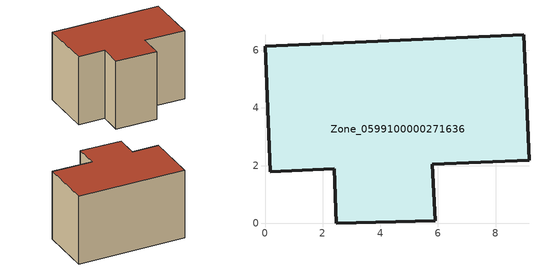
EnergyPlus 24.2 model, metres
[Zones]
Zone_0599100000271636
 floor ground (C_G): 0.18,1.78 0,6.14 8.97,6.54 9.16,2.19 5.81,2.05 5.9,0.08 2.47,0 2.4,1.89 z0
 wall outside (C_F): 0,6.14 0.18,1.78 2.4,1.89 2.47,0 5.9,0.08 5.81,2.05 9.16,2.19 8.97,6.54 0,6.14 z0:5.84
 roof outside (C_R): 9.16,2.19 8.97,6.54 0,6.14 0.18,1.78 2.4,1.89 2.47,0 5.9,0.08 5.81,2.05 z5.84
[BUILDING]
Pand.0599100000271636: North Axis=0; Terrain=City; Loads Convergence Tolerance Value=0.04; Temperature Convergence Tolerance Value=0.4; Solar Distribution=FullExterior; Maximum Number of Warmup Days=25; Minimum Number of Warmup Days=1
[Site:Location]
Rotterdam.The.Hague.AP_ZH_NLD Design_Conditions: Latitude=51.96; Longitude=4.45; Time Zone=1; Elevation=-4.5
[SITE:GROUNDTEMPERATURE:BUILDINGSURFACE]
18, 18, 18, 18, 18, 18, 18, 18, 18, 18, 18, 18
[MATERIAL] Thermal Absorptance=0.9; Solar Absorptance=0.7; Visible Absorptance=0.7
Name | Roughness | Thickness | Conductivity | Density | Specific Heat
G.TC.1946-1964 | MediumSmooth | 0.15 | 1 | 540 | 1210
F.TC.1946-1964 | Rough | 0.3 | 0.857143 | 1920 | 840
R.TC.1946-1964 | MediumRough | 0.2 | 0.235294 | 1500 | 1000
[CONSTRUCTION]
C_G: G.TC.1946-1964
C_F: F.TC.1946-1964
C_R: R.TC.1946-1964
[ZONE]
Zone_0599100000271636: Type=1; Multiplier=1; Ceiling Height=Autocalculate; Volume=Autocalculate; Floor Area=autocalculate; Part of Total Floor Area=Yes
[ZONEINFILTRATION:DESIGNFLOWRATE]
Infil_Zone_0599100000271636: Zone or ZoneList or Space or SpaceList=Zone_0599100000271636; Schedule=AlwaysOn; Design Flow Rate Calculation Method=Flow/Area; Flow Rate per Floor Area=0.003; Constant Term Coefficient=1; Temperature Term Coefficient=0; Velocity Term Coefficient=0; Velocity Squared Term Coefficient=0
[HVACTEMPLATE:ZONE:IDEALLOADSAIRSYSTEM]
Zone_0599100000271636: Maximum Heating Supply Air Temperature=50; Minimum Cooling Supply Air Temperature=13; Maximum Heating Supply Air Humidity Ratio=0.0156; Minimum Cooling Supply Air Humidity Ratio=0.0077; Heating Limit=NoLimit; Cooling Limit=NoLimit; Dehumidification Control Type=ConstantSensibleHeatRatio; Cooling Sensible Heat Ratio=0.7; Dehumidification Setpoint=60; Humidification Control Type=None; Humidification Setpoint=30; Outdoor Air Method=None; Outdoor Air Flow Rate per Person=0.00944; Outdoor Air Flow Rate per Zone Floor Area=0; Outdoor Air Flow Rate per Zone=0; Demand Controlled Ventilation Type=None; Outdoor Air Economizer Type=NoEconomizer; Heat Recovery Type=None; Sensible Heat Recovery Effectiveness=0.7; Latent Heat Recovery Effectiveness=0.65
[ZONECONTROL:THERMOSTAT]
ThermostatControl_Zone_0599100000271636: Zone or ZoneList=Zone_0599100000271636; Control Type Schedule=DualSetpointControlType; Control 1=Thermostat_Zone_0599100000271636; Temperature Difference Between Cutout And Setpoint=0
[THERMOSTATSETPOINT:DUALSETPOINT]
Thermostat_Zone_0599100000271636: Heating Setpoint Temperature Schedule=HeatingSetpoint_Zone_0599100000271636; Cooling Setpoint Temperature Schedule=CoolingSetpoint_Zone_0599100000271636
[SCHEDULE:COMPACT]
HeatingSetpoint_Zone_0599100000271636: Through: 12/31, For: AllDays, Until: 24:00, 21
CoolingSetpoint_Zone_0599100000271636: Through: 12/31, For: AllDays, Until: 24:00, 24
DualSetpointControlType: Through: 12/31, For: AllDays, Until: 24:00, 4
AlwaysOn: Through: 12/31, For: AllDays, Until: 24:00, 1
